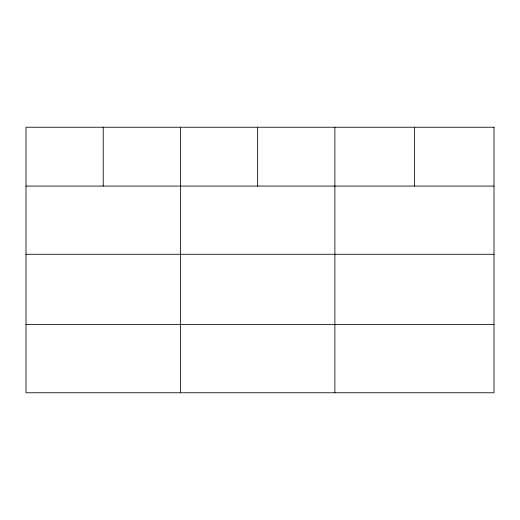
<?xml version="1.0" encoding="UTF-8"?>
<svg xmlns="http://www.w3.org/2000/svg" width="520" height="520" viewBox="0 0 520 520"><rect width="100%" height="100%" fill="white"/><g stroke="black" fill="none" stroke-linecap="round" stroke-linejoin="round"><path stroke-width="0.78" d="M26 186.082L494 186.082M26 254.286L494 254.286M26 324.565L494 324.565M414.44 127.231L414.44 186.082M334.88 127.231L334.88 392.769M257.66 127.231L257.66 186.082M180.44 127.231L180.44 392.769M103.22 127.231L103.22 186.082M494 127.231L26 127.231L26 392.769L494 392.769L494 127.231"/></g></svg>
